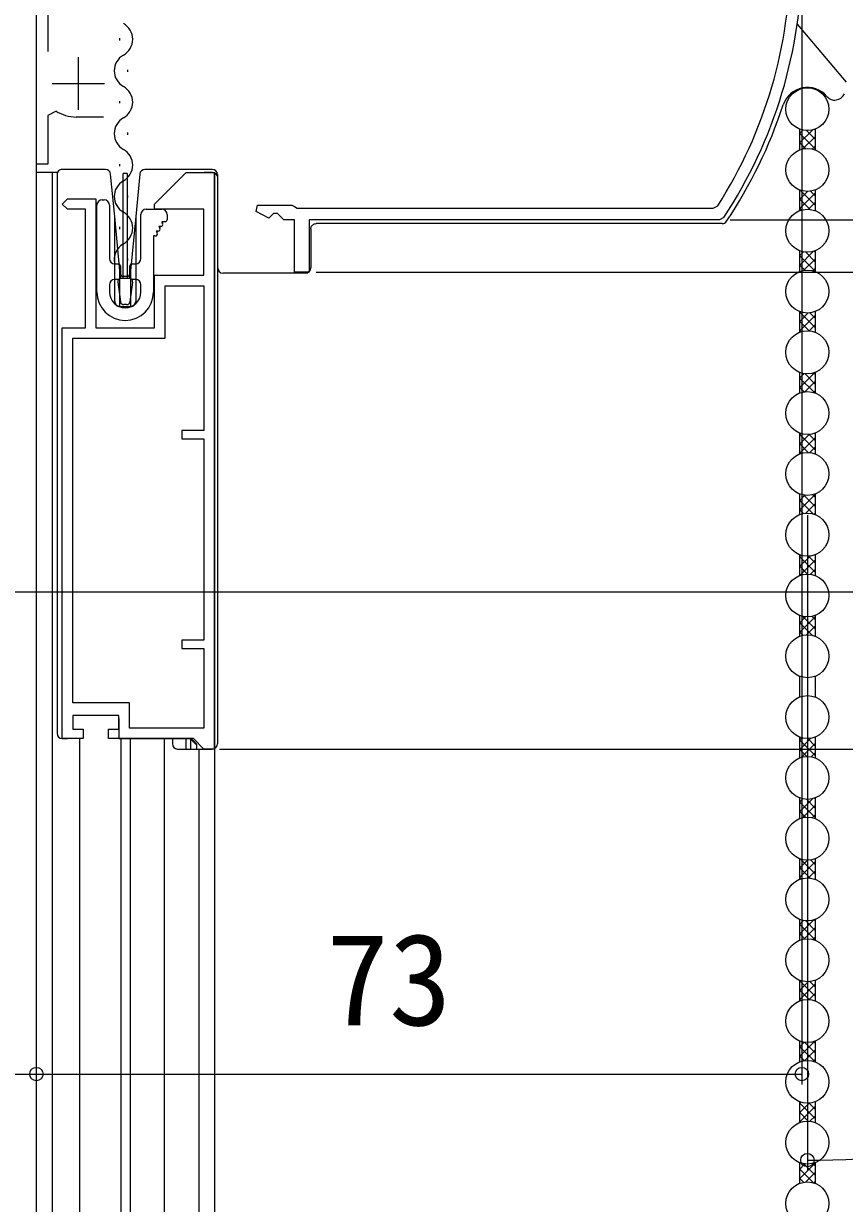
# Model space of a CAD drawing. Units: millimetres, scale not verified. Extents: x -525 to 525, y -783 to 778.
# Drawn here: x -241.2 to -162.9, y 279.1 to 391.6 of the extents above; entities that cross this region are included whole.
import ezdxf
from ezdxf.enums import TextEntityAlignment as Align

# ---------------------------------------------------------------- set-up
doc = ezdxf.new("R2010")
doc.units = ezdxf.units.MM
doc.header["$LTSCALE"] = 4
for name, color, linetype in [('0-2_YKK_11', 7, 'Continuous'), ('0-4_YKK_12', 2, 'Continuous'), ('0-5_YKK_13', 4, 'Continuous'), ('0-7_YKK_D', 6, 'Continuous')]:
    doc.layers.add(name, color=color, linetype=linetype)
doc.styles.add('ＭＳ ゴシック', font='')
doc.styles.get('ＭＳ ゴシック').set_extended_font_data('MS Gothic')

msp = doc.modelspace()

# ---------------------------------------------------------------- linework, layer by layer
at = {"layer": '0-2_YKK_11'}
for p, q in [((-236, 388.4), (-236, 383.4)), ((-238.5, 385.9), (-233.5, 385.9)), ((-233.6, 382.7), (-236.21, 382.7))]:
    msp.add_line(p, q, dxfattribs=at)
for points in [[(-238.126, 383.271), (-238.9, 382.853), (-238.9, 378.2), (-240, 378.2), (-240, 428.7), (-236.455, 428.7), (-235.3, 430.7), (-235.3, 442.1), (-237.419, 442.1), (-237.9, 436.6), (-238.7, 436.6), (-238.7, 443), (-223, 443), (-223, 444.9), (-174.166, 444.9)], [(-234.2, 436.101), (-234.2, 430.405), (-235.82, 427.6), (-238.9, 427.6), (-238.9, 388.947)], [(-174.434, 373.125), (-174.852, 372.9), (-214, 372.9), (-214, 367.9), (-215.4, 367.9), (-215.4, 372.9), (-216.4, 372.9), (-217, 373.5), (-217.4, 373.5), (-217.845, 373.055), (-219.053, 373.685), (-218.902, 374.3), (-215.65, 374.3), (-215.39, 374.15), (-215.13, 374), (-175.449, 374), (-175.028, 374.23)]]:
    msp.add_lwpolyline(points, dxfattribs=at)
for points in [[(-223.031, 377.4), (-223.031, 322.4), (-224.031, 322.4), (-225.031, 323.4), (-233.131, 323.4), (-233.131, 324.3), (-232.131, 324.3), (-232.131, 325.6), (-236.531, 325.6), (-236.531, 324.3), (-235.531, 324.3), (-235.531, 323.4), (-237.531, 323.4), (-237.531, 362.6), (-235.331, 362.6), (-235.331, 373.9), (-237.031, 373.9), (-237.531, 374.4), (-237.031, 374.9), (-234.331, 374.9), (-234.331, 362.6), (-228.731, 362.6), (-228.731, 367.6), (-224.031, 367.6), (-224.031, 373.9), (-228.731, 373.9), (-228.731, 374.4), (-225.731, 377.4)], [(-236.531, 326.8), (-236.531, 361.6), (-227.731, 361.6), (-227.731, 366.6), (-224.031, 366.6), (-224.031, 352.8), (-226.131, 352.8), (-226.131, 352), (-224.031, 352), (-224.031, 332.8), (-226.131, 332.8), (-226.131, 332), (-224.031, 332), (-224.031, 324.4), (-231.131, 324.4), (-231.131, 326.8)]]:
    msp.add_lwpolyline(points, close=True, dxfattribs=at)
for centre, radius, start, end in [((-212, 397.9), 43.9, 327.37281, 0), ((-212, 397.9), 45, 326.59444, 360), ((-236.21, 386.2), 3.5, 236.80433, 270.00001)]:
    msp.add_arc(centre, radius, start, end, dxfattribs=at)
at = {"layer": '0-4_YKK_12'}
for p, q in [((-240, 223.18), (-240, 399.9)), ((-232.078, 390.213), (-232.078, 390.013)), ((-231.318, 387.213), (-231.318, 387.013)), ((-232.078, 384.213), (-232.078, 384.013)), ((-231.318, 381.213), (-231.318, 381.013)), ((-232.078, 378.213), (-232.078, 378.013)), ((-238.5, 377.4), (-238.5, 223.18)), ((-223.005, 377.36), (-223.003, 223.18)), ((-231.318, 375.213), (-231.318, 375.013)), ((-232.078, 372.213), (-232.078, 372.013)), ((-231.318, 369.213), (-231.318, 369.013)), ((-235.9, 323.4), (-235.9, 223.18)), ((-231.95, 323.4), (-231.95, 223.18)), ((-231.05, 323.4), (-231.05, 223.18)), ((-227.8, 323.4), (-227.8, 223.18)), ((-224.5, 322.4), (-224.5, 223.18))]:
    msp.add_line(p, q, dxfattribs=at)
for centre, start, end in [((-232.536, 390.113), 299.20254, 60.79746), ((-230.86, 387.113), 119.20254, 240.79746), ((-232.536, 384.113), 299.20254, 60.79746), ((-230.86, 381.113), 119.20254, 240.79746), ((-232.536, 378.113), 299.20254, 60.79746), ((-230.86, 375.113), 119.20254, 240.79746), ((-232.536, 372.113), 299.20254, 60.79746), ((-230.86, 369.113), 119.20254, 193.92959)]:
    msp.add_arc(centre, 1.718, start, end, dxfattribs=at)
at = {"layer": '0-5_YKK_13'}
for p, q in [((-167.448, 391.569), (-162.784, 386.012)), ((-167.226, 381.542), (-167.226, 379.558)), ((-167.226, 380.221), (-165.989, 381.459)), ((-167.226, 381.119), (-166.901, 381.445)), ((-167.226, 381.175), (-165.726, 379.675)), ((-166.892, 379.657), (-165.726, 380.823)), ((-166.555, 381.402), (-165.726, 380.573)), ((-165.778, 381.523), (-165.726, 381.471)), ((-165.726, 381.542), (-165.726, 379.558)), ((-167.226, 380.277), (-166.643, 379.693)), ((-166.006, 379.645), (-165.726, 379.925)), ((-237.982, 377.4), (-240, 377.4)), ((-238.031, 377.2), (-238.031, 323.9)), ((-237.43, 377.7), (-237.531, 377.7)), ((-234.831, 377.7), (-237.43, 377.7)), ((-233.903, 377.7), (-234.831, 377.7)), ((-233.417, 377.7), (-233.903, 377.7)), ((-232.531, 373.212), (-232.919, 377.248)), ((-231.731, 367.3), (-231.731, 377.3)), ((-231.331, 377.3), (-231.731, 377.3)), ((-231.331, 377.3), (-231.331, 367.3)), ((-230.142, 377.248), (-230.531, 373.212)), ((-229.219, 377.7), (-229.644, 377.7)), ((-225.498, 377.7), (-229.219, 377.7)), ((-225.431, 377.7), (-225.498, 377.7)), ((-225.498, 377.695), (-225.498, 377.7)), ((-223.232, 377.7), (-225.431, 377.7)), ((-223.2, 377.4), (-224, 377.4)), ((-222.731, 377.2), (-222.731, 322.9)), ((-222.7, 368.3), (-222.7, 376.9)), ((-167.226, 375.742), (-167.226, 373.758)), ((-167.226, 375.731), (-167.219, 375.739)), ((-167.226, 374.833), (-166.459, 375.6)), ((-167.226, 373.935), (-165.726, 375.435)), ((-167.226, 374.889), (-166.221, 373.884)), ((-167.155, 375.716), (-165.726, 374.287)), ((-166.165, 375.624), (-165.726, 375.185)), ((-165.726, 375.742), (-165.726, 373.758)), ((-234.231, 366), (-234.231, 374.3)), ((-233.731, 374.8), (-233.531, 374.8)), ((-233.031, 374.3), (-233.031, 369.2)), ((-229.531, 373.9), (-228.031, 373.9)), ((-167.226, 373.991), (-167.053, 373.817)), ((-166.366, 373.897), (-165.726, 374.537)), ((-232.531, 365.1), (-232.531, 373.212)), ((-230.531, 373.212), (-231.031, 368.019)), ((-230.531, 373.212), (-230.531, 365.1)), ((-230.031, 369.2), (-230.031, 373.4)), ((-228.051, 372.7), (-227.964, 372.55)), ((-227.731, 372.7), (-228.051, 372.7)), ((-227.531, 373.4), (-227.531, 372.9)), ((-228.571, 371.799), (-228.484, 371.649)), ((-228.397, 371.799), (-228.571, 371.799)), ((-228.311, 372.25), (-228.224, 372.099)), ((-228.137, 372.25), (-228.311, 372.25)), ((-213.827, 372.028), (-213.827, 368.3)), ((-174.598, 372.527), (-213.328, 372.527)), ((-228.831, 371.349), (-228.831, 366)), ((-228.657, 371.349), (-228.831, 371.349)), ((-167.226, 369.942), (-167.226, 367.958)), ((-167.226, 368.547), (-165.887, 369.887)), ((-167.226, 369.445), (-166.839, 369.832)), ((-167.226, 369.501), (-165.726, 368.001)), ((-166.634, 369.806), (-165.726, 368.899)), ((-165.833, 369.904), (-165.726, 369.797)), ((-165.726, 369.942), (-165.726, 367.958)), ((-232.531, 368.7), (-232.181, 368.7)), ((-231.981, 368.5), (-231.981, 367.4)), ((-231.081, 367.4), (-231.081, 368.5)), ((-230.881, 368.7), (-230.531, 368.7)), ((-167.226, 368.603), (-166.71, 368.087)), ((-166.801, 368.074), (-165.726, 369.149)), ((-165.947, 368.03), (-165.726, 368.251)), ((-232.181, 367.2), (-232.531, 367.2)), ((-232.233, 366.958), (-231.966, 365.058)), ((-232.031, 368.019), (-232.007, 367.771)), ((-231.126, 367.3), (-231.936, 367.3)), ((-231.708, 367.5), (-231.353, 367.5)), ((-230.829, 366.958), (-231.096, 365.058)), ((-231.055, 367.771), (-231.031, 368.019)), ((-231.031, 368.019), (-231.031, 364.6)), ((-230.531, 367.2), (-230.881, 367.2)), ((-216.179, 367.8), (-222.2, 367.8)), ((-216.096, 367.8), (-216.179, 367.8)), ((-214.327, 367.8), (-216.096, 367.8)), ((-233.031, 366.7), (-233.031, 366)), ((-230.031, 366), (-230.031, 366.7)), ((-231.393, 364.8), (-231.669, 364.8)), ((-231.031, 364.6), (-232.031, 364.6)), ((-167.226, 364.142), (-167.226, 362.158)), ((-167.226, 364.057), (-167.164, 364.119)), ((-167.226, 364.113), (-165.726, 362.613)), ((-167.226, 363.159), (-166.383, 364.002)), ((-167.226, 362.261), (-165.726, 363.761)), ((-166.23, 364.015), (-165.726, 363.511)), ((-165.726, 364.142), (-165.726, 362.158)), ((-167.226, 363.215), (-166.305, 362.293)), ((-166.297, 362.292), (-165.726, 362.863)), ((-167.226, 362.317), (-167.11, 362.2)), ((-167.226, 358.342), (-167.226, 356.358)), ((-167.226, 356.873), (-165.776, 358.324)), ((-167.226, 357.771), (-166.775, 358.222)), ((-166.716, 358.214), (-165.726, 357.225)), ((-165.89, 358.286), (-165.726, 358.123)), ((-165.726, 358.342), (-165.726, 356.358)), ((-167.226, 357.827), (-165.777, 356.377)), ((-167.226, 356.928), (-166.776, 356.478)), ((-166.715, 356.486), (-165.726, 357.475)), ((-165.889, 356.414), (-165.726, 356.577)), ((-167.226, 352.542), (-167.226, 350.558)), ((-167.226, 352.383), (-167.109, 352.5)), ((-167.226, 352.438), (-165.726, 350.938)), ((-167.226, 351.485), (-166.304, 352.407)), ((-166.298, 352.408), (-165.726, 351.836)), ((-165.726, 352.542), (-165.726, 350.558)), ((-167.226, 350.587), (-165.726, 352.087)), ((-167.226, 351.54), (-166.384, 350.698)), ((-167.226, 350.642), (-167.165, 350.581)), ((-166.23, 350.685), (-165.726, 351.188)), ((-167.226, 346.742), (-167.226, 344.758)), ((-167.226, 345.198), (-165.726, 346.698)), ((-165.726, 346.742), (-165.726, 344.758)), ((-167.226, 346.096), (-166.709, 346.613)), ((-167.226, 346.152), (-165.888, 344.814)), ((-166.802, 346.626), (-165.726, 345.55)), ((-166.633, 344.894), (-165.726, 345.8)), ((-165.948, 346.669), (-165.726, 346.448)), ((-167.226, 345.254), (-166.84, 344.868)), ((-165.832, 344.796), (-165.726, 344.902)), ((-167.226, 340.942), (-167.226, 338.958)), ((-167.226, 340.708), (-167.052, 340.883)), ((-167.226, 339.81), (-166.221, 340.816)), ((-167.226, 340.764), (-165.726, 339.264)), ((-167.154, 338.985), (-165.726, 340.412)), ((-166.367, 340.803), (-165.726, 340.162)), ((-165.726, 340.942), (-165.726, 338.958)), ((-167.226, 339.866), (-166.46, 339.1)), ((-167.226, 338.968), (-167.219, 338.961)), ((-166.164, 339.076), (-165.726, 339.514)), ((-167.226, 335.142), (-167.226, 333.158)), ((-167.226, 333.524), (-165.726, 335.024)), ((-167.226, 334.422), (-166.642, 335.007)), ((-167.226, 334.478), (-165.99, 333.241)), ((-166.893, 335.043), (-165.726, 333.876)), ((-166.007, 335.054), (-165.726, 334.774)), ((-165.726, 335.142), (-165.726, 333.158)), ((-167.226, 333.58), (-166.902, 333.255)), ((-166.554, 333.299), (-165.726, 334.126)), ((-165.777, 333.177), (-165.726, 333.228)), ((-167.226, 329.342), (-167.226, 327.358)), ((-165.726, 329.342), (-165.726, 327.358)), ((-236.433, 325.61), (-236.431, 325.6)), ((-237.531, 323.4), (-237.426, 323.4)), ((-237.426, 323.4), (-237.168, 323.4)), ((-237.168, 323.4), (-237.031, 323.4)), ((-231.631, 323.4), (-225.232, 323.4)), ((-227.031, 323.4), (-227.031, 322.9)), ((-225.756, 323.4), (-225.756, 322.4)), ((-225.336, 323.4), (-225.152, 323.216)), ((-225.256, 322.4), (-225.256, 323.32)), ((-224.731, 322.9), (-225.232, 323.4)), ((-167.226, 323.542), (-167.226, 321.558)), ((-167.226, 323.234), (-166.994, 323.466)), ((-167.226, 322.336), (-166.133, 323.429)), ((-167.226, 323.29), (-165.726, 321.79)), ((-166.439, 323.4), (-165.726, 322.688)), ((-165.726, 323.542), (-165.726, 321.558)), ((-226.531, 322.4), (-225.756, 322.4)), ((-225.756, 322.4), (-225.256, 322.4)), ((-225.256, 322.4), (-224.731, 322.4)), ((-224.852, 322.902), (-224.852, 322.9)), ((-224.852, 322.9), (-224.731, 322.9)), ((-167.226, 322.392), (-166.534, 321.699)), ((-167.044, 321.62), (-165.726, 322.938)), ((-166.101, 321.665), (-165.726, 322.04)), ((-167.226, 317.742), (-167.226, 315.758)), ((-167.226, 316.421), (-165.989, 317.659)), ((-167.226, 317.319), (-166.901, 317.645)), ((-166.555, 317.602), (-165.726, 316.773)), ((-165.778, 317.723), (-165.726, 317.671)), ((-165.726, 317.742), (-165.726, 315.758)), ((-167.226, 317.375), (-165.726, 315.875)), ((-167.226, 316.477), (-166.643, 315.893)), ((-166.892, 315.857), (-165.726, 317.023)), ((-166.006, 315.845), (-165.726, 316.125)), ((-167.226, 311.942), (-167.226, 309.958)), ((-167.226, 311.931), (-167.219, 311.939)), ((-167.226, 311.033), (-166.459, 311.8)), ((-167.155, 311.916), (-165.726, 310.487)), ((-166.165, 311.824), (-165.726, 311.385)), ((-165.726, 311.942), (-165.726, 309.958)), ((-167.226, 310.135), (-165.726, 311.635)), ((-167.226, 311.089), (-166.221, 310.084)), ((-166.366, 310.097), (-165.726, 310.737)), ((-167.226, 310.191), (-167.053, 310.017)), ((-167.226, 306.142), (-167.226, 304.158)), ((-167.226, 304.747), (-165.887, 306.087)), ((-167.226, 305.645), (-166.839, 306.032)), ((-167.226, 305.701), (-165.726, 304.201)), ((-166.801, 304.274), (-165.726, 305.349)), ((-166.634, 306.006), (-165.726, 305.099)), ((-165.833, 306.104), (-165.726, 305.997)), ((-165.726, 306.142), (-165.726, 304.158)), ((-167.226, 304.803), (-166.71, 304.287)), ((-165.947, 304.23), (-165.726, 304.451)), ((-167.226, 300.342), (-167.226, 298.358)), ((-167.226, 300.257), (-167.164, 300.319)), ((-167.226, 300.313), (-165.726, 298.813)), ((-167.226, 299.359), (-166.383, 300.202)), ((-167.226, 298.461), (-165.726, 299.961)), ((-166.23, 300.215), (-165.726, 299.711)), ((-165.726, 300.342), (-165.726, 298.358)), ((-167.226, 299.415), (-166.305, 298.493)), ((-167.226, 298.517), (-167.11, 298.4)), ((-166.297, 298.492), (-165.726, 299.063)), ((-167.226, 294.542), (-167.226, 292.558)), ((-167.226, 293.073), (-165.776, 294.524)), ((-167.226, 293.971), (-166.775, 294.422)), ((-167.226, 294.027), (-165.777, 292.577)), ((-166.716, 294.414), (-165.726, 293.425)), ((-165.89, 294.486), (-165.726, 294.323)), ((-165.726, 294.542), (-165.726, 292.558)), ((-167.226, 293.128), (-166.776, 292.678)), ((-166.715, 292.686), (-165.726, 293.675)), ((-165.889, 292.614), (-165.726, 292.777)), ((-167.226, 288.742), (-167.226, 286.758)), ((-167.226, 288.583), (-167.109, 288.7)), ((-167.226, 288.638), (-165.726, 287.138)), ((-167.226, 287.685), (-166.304, 288.607)), ((-167.226, 286.787), (-165.726, 288.287)), ((-166.298, 288.608), (-165.726, 288.036)), ((-165.726, 288.742), (-165.726, 286.758)), ((-167.226, 287.74), (-166.384, 286.898)), ((-166.23, 286.885), (-165.726, 287.388)), ((-167.226, 286.842), (-167.165, 286.781)), ((-167.226, 282.942), (-167.226, 280.958)), ((-167.226, 281.398), (-165.726, 282.898)), ((-167.226, 282.296), (-166.709, 282.813)), ((-166.802, 282.826), (-165.726, 281.75)), ((-165.948, 282.869), (-165.726, 282.648)), ((-165.726, 282.942), (-165.726, 280.958)), ((-167.226, 282.352), (-165.888, 281.014)), ((-167.226, 281.454), (-166.84, 281.068)), ((-166.633, 281.094), (-165.726, 282)), ((-165.832, 280.996), (-165.726, 281.102))]:
    msp.add_line(p, q, dxfattribs=at)
for points in [[(-164.626, 384.67), (-164.538, 384.579), (-164.439, 384.499), (-164.331, 384.433), (-164.215, 384.381), (-164.093, 384.344), (-163.967, 384.322), (-163.84, 384.317), (-163.713, 384.328), (-163.589, 384.356), (-163.469, 384.399), (-163.355, 384.456), (-163.25, 384.528), (-163.155, 384.613), (-163.071, 384.708), (-163.001, 384.814), (-162.944, 384.927)], [(-232.031, 364.6), (-232.031, 368.019), (-232.531, 373.212)], [(-213.827, 372.028), (-213.819, 372.115), (-213.797, 372.199), (-213.76, 372.278), (-213.71, 372.349), (-213.649, 372.41), (-213.578, 372.46), (-213.499, 372.497), (-213.415, 372.519), (-213.328, 372.527)], [(-232.131, 325.3), (-232.131, 323.4), (-231.631, 323.4)], [(-224.731, 322.9), (-224.731, 322.4), (-223.231, 322.4)]]:
    msp.add_lwpolyline(points, dxfattribs=at)
for centre in [(-166.476, 383.45), (-166.476, 377.65), (-166.476, 371.85), (-166.476, 366.05), (-166.476, 360.25), (-166.476, 354.45), (-166.476, 348.65), (-166.476, 342.85), (-166.476, 337.05), (-166.476, 331.25), (-166.476, 325.45), (-166.476, 319.65), (-166.476, 313.85), (-166.476, 308.05), (-166.476, 302.25), (-166.476, 296.45), (-166.476, 290.65), (-166.476, 284.85), (-166.476, 279.05)]:
    msp.add_circle(centre, 2.05, dxfattribs=at)
for centre, radius, start, end in [((-166.476, 383.1), 2.427, 40.31723, 161.87659), ((-212, 398), 45.473, 326.26932, 341.87659), ((-233.417, 377.2), 0.5, 5.5, 90), ((-229.644, 377.2), 0.5, 90, 174.5), ((-223.231, 377.2), 0.5, 0.03924, 89.96081), ((-223.2, 376.9), 0.5, 0, 90), ((-233.731, 374.3), 0.5, 90, 180), ((-233.531, 374.3), 0.5, 0, 90), ((-229.531, 373.4), 0.5, 90, 180), ((-228.031, 373.4), 0.5, 0, 90), ((-227.731, 372.9), 0.2, 270, 0), ((-174.598, 373.027), 0.5, 270, 326.26932), ((-228.657, 371.549), 0.2, 270, 30), ((-228.397, 371.999), 0.2, 270, 30), ((-228.137, 372.45), 0.2, 270, 30), ((-232.531, 369.2), 0.5, 180, 270), ((-232.181, 368.5), 0.2, 0, 90), ((-230.881, 368.5), 0.2, 90, 180), ((-230.531, 369.2), 0.5, 270, 0), ((-222.2, 368.3), 0.5, 180, 270), ((-214.327, 368.3), 0.5, 270, 0), ((-232.531, 366.7), 0.5, 90, 180), ((-231.936, 367), 0.3, 90, 188), ((-232.181, 367.4), 0.2, 270, 0), ((-231.708, 367.8), 0.3, 185.5, 270), ((-231.353, 367.8), 0.3, 270, 354.5), ((-231.126, 367), 0.3, 352, 90), ((-230.881, 367.4), 0.2, 180, 270), ((-230.531, 366.7), 0.5, 0, 90), ((-231.531, 366), 2.7, 180, 0), ((-231.531, 366), 1.5, 180, 0), ((-232.031, 365.1), 0.5, 180, 270), ((-231.669, 365.1), 0.3, 188, 270), ((-231.393, 365.1), 0.3, 270, 352), ((-231.031, 365.1), 0.5, 270, 0), ((-226.531, 322.9), 0.5, 180, 270), ((-223.231, 322.9), 0.5, 270, 0)]:
    msp.add_arc(centre, radius, start, end, dxfattribs=at)
for centre, major_axis, ratio, start_param, end_param in [((-237.531, 377.2), (0.5, 0), 0.999962, 1.5707963, 3.1415927), ((-223.232, 377.2), (-0.527, 0), 0.948965, 4.7110867, 4.712389), ((-237.531, 323.9), (-0.5, 0), 0.999962, 6.2831853, 7.8539816), ((-237.426, 323.9), (-0.5, 0), 0.999962, 1.5620697, 1.5707963), ((-225.152, 323.2), (-0.3, 0.3), 0.026186, 3.1154127, 4.7385689)]:
    msp.add_ellipse(centre, major_axis=major_axis, ratio=ratio, start_param=start_param, end_param=end_param, dxfattribs=at)
at = {"layer": '0-7_YKK_D'}
for p, q in [((-167, 396.9), (-167, 290.392)), ((-173.852, 372.9), (-133.445, 372.9)), ((-173.852, 372.9), (-133.445, 372.9)), ((-213.304, 367.9), (-133.445, 367.9)), ((-213.304, 367.9), (-133.445, 367.9)), ((-166.476, 344.7), (-166.476, 282.18)), ((-254, 337.399), (-38, 337.399)), ((-222.531, 322.4), (-133.445, 322.4)), ((-355.005, 291.392), (-240, 291.392)), ((-240, 291.392), (-167, 291.392))]:
    msp.add_line(p, q, dxfattribs=at)
for centre in [(-240, 291.392), (-240, 291.392), (-167, 291.392), (-166.476, 283.18)]:
    msp.add_circle(centre, 0.637, dxfattribs=at)
msp.add_arc((-166.476, 394.146), 110.966, 270, 310, dxfattribs=at)

# ---------------------------------------------------------------- texts
at = {"layer": '0-7_YKK_D', "style": 'ＭＳ ゴシック'}
msp.add_text('73', height=8.798, dxfattribs=at).set_placement((-212.364, 293.392), align=Align.BOTTOM_LEFT)

doc.saveas('drawing.dxf')
